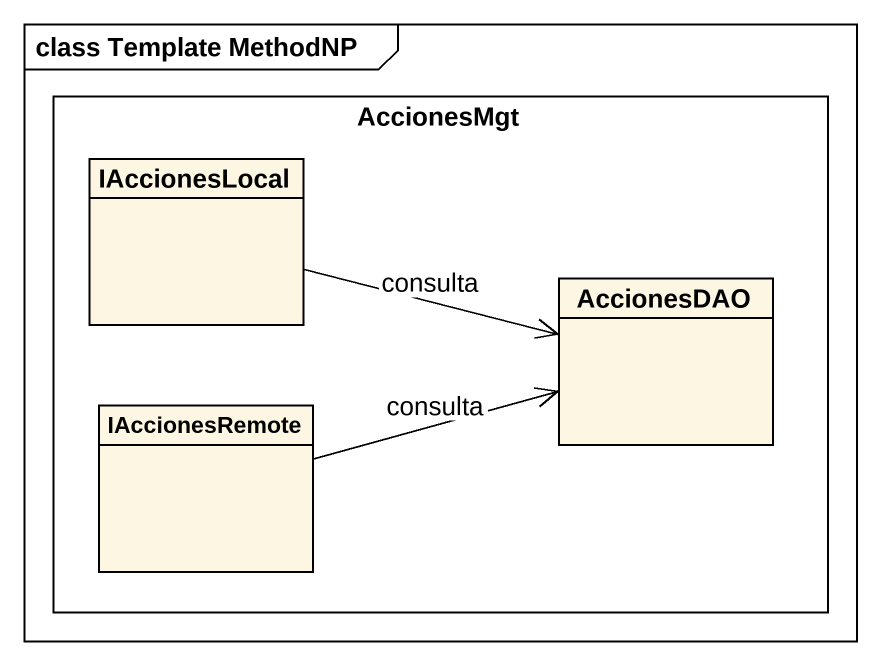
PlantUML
@startuml
mainframe class Template MethodNP
hide circle
hide empty members
rectangle AccionesMgt {
  class IAccionesLocal
  class AccionesDAO
  class IAccionesRemote
}
IAccionesLocal -right-> AccionesDAO : consulta
IAccionesRemote -right-> AccionesDAO : consulta
@enduml
